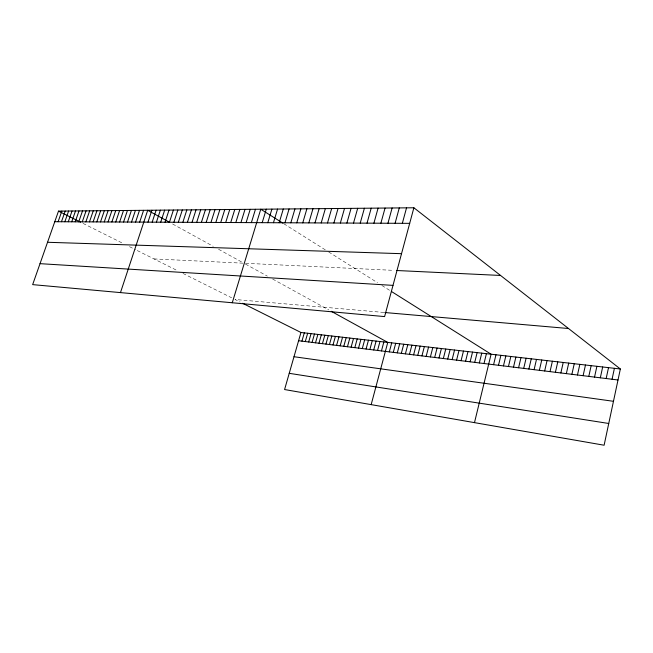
<?xml version="1.0" encoding="UTF-8"?>
<svg xmlns="http://www.w3.org/2000/svg" width="653" height="653" viewBox="0 0 653 653"><rect width="100%" height="100%" fill="white"/><g stroke="black" fill="none" stroke-linecap="round" stroke-linejoin="round"><path stroke-width="0.49" stroke-dasharray="3.27 2.45" d="M153.994 258.923L243.055 263.167M245.536 263.29L393.628 270.358M383.891 312.444L235.047 299.49L240.124 302.037M83.013 223.391L122.486 243.153M129.482 246.654L135.522 249.675M137.236 250.532L177.632 270.758M182.971 273.427L231.676 297.801M172.604 223.987L213.27 246.361M218.535 249.258L243.055 262.759M245.479 264.09L267.355 276.129M272.636 279.035L328.802 309.946M283.802 223.718L325.259 249.821M328.679 251.968L377.548 282.741M381.891 285.475L390.421 290.838"/><path stroke-width="0.98" d="M612.065 379.246L614.408 368.316M413.88 207.776L384.601 316.591L32.65 284.626L58.501 211.123L413.88 207.776L620.35 368.994L604.115 445.224L284.577 389.539L300.96 332.483L242.647 303.294M606.164 378.528L608.514 367.639M600.327 377.809L602.678 366.97M588.802 376.389L591.161 365.656M594.54 377.091L596.891 366.309M583.113 375.687L585.472 365.003M577.472 375.002L579.84 364.358M566.347 373.63L568.714 363.092M571.889 374.316L574.256 363.721M560.854 372.961L563.229 362.464M555.409 372.292L557.784 361.844M544.667 370.969L547.043 360.611M550.014 371.622L552.397 361.223M539.362 370.316L541.745 360.007M528.881 369.027L531.273 358.807M534.097 369.671L536.488 359.403M523.714 368.39L526.106 358.219M513.503 367.141L515.894 357.052M518.588 367.761L520.98 357.632M508.458 366.521L510.85 356.473M498.5 365.296L500.892 355.338M503.455 365.909L505.855 355.901M493.578 364.692L495.978 354.775M484.004 363.517L486.403 353.681M474.486 422.638L491.097 354.22L391.833 291.728M474.723 362.374L477.123 352.62M479.343 362.946L481.743 353.151M470.127 361.811L472.535 352.098M461.067 360.693L463.467 351.061M465.581 361.248L467.981 351.575M452.137 359.599L454.537 350.041M456.586 360.146L458.986 350.547M447.721 359.06L450.129 349.535M438.996 357.983L441.404 348.539M443.346 358.521L445.746 349.037M430.409 356.93L432.808 347.551M434.686 357.452L437.086 348.041M421.944 355.893L424.344 346.588M426.156 356.407L428.564 347.07M413.602 354.865L416.002 345.633M417.757 355.379L420.157 346.106M409.48 354.359L411.88 345.159M401.326 353.355L403.725 344.229M405.391 353.853L407.79 344.694M393.294 352.367L395.694 343.315M397.293 352.865L399.693 343.772M371.165 404.631L387.768 342.409L331.259 311.301M389.319 351.885L391.718 342.858M377.565 350.441L379.964 341.511M381.458 350.914L383.85 341.96M402.346 223.318L406.533 207.85M369.876 349.494L372.267 340.637M373.704 349.967L376.104 341.07M395.089 223.285L399.277 207.915M362.293 348.563L364.684 339.764M366.072 349.029L368.463 340.197M387.939 223.253L392.118 207.981M354.816 347.641L357.207 338.915M358.538 348.098L360.929 339.34M380.87 223.22L385.058 208.046M347.445 346.735L349.828 338.066M351.118 347.192L353.502 338.491M336.573 345.404L338.964 336.826M373.9 223.187L378.079 208.111M340.172 345.845L342.556 337.242M343.796 346.286L346.18 337.65M329.455 344.531L331.838 336.009M333.006 344.964L335.389 336.417M367.019 223.155L371.198 208.176M322.435 343.666L324.81 335.209M325.929 344.098L328.312 335.609M360.219 223.122L364.398 208.242M315.505 342.817L317.88 334.418M318.958 343.241L321.333 334.809M353.51 223.089L357.689 208.307M340.352 223.032L344.515 208.429M308.673 341.976L311.048 333.634M312.077 342.392L314.452 334.026M346.89 223.065L351.061 208.372M333.887 223L338.05 208.487M301.931 341.144L304.298 332.867M305.286 341.56L307.661 333.25M327.504 222.975L331.667 208.552M321.203 222.942L325.357 208.609M308.828 222.885L312.975 208.723M314.983 222.918L319.129 208.666M302.755 222.861L306.894 208.78M296.756 222.828L300.886 208.838M284.961 222.779L289.083 208.952M290.822 222.804L294.952 208.895M279.174 222.746L283.288 209.009M273.452 222.722L277.558 209.058M262.196 222.673L266.293 209.164M267.795 222.697L271.893 209.115M232.264 302.755L260.767 209.221L282.994 223.212M246.124 222.6L250.205 209.319M251.372 222.624L255.454 209.27M240.933 222.575L245.006 209.368M230.729 222.526L234.786 209.466M235.806 222.551L239.871 209.417M225.709 222.502L229.758 209.507M215.825 222.461L219.865 209.605M220.738 222.477L224.787 209.556M210.968 222.436L215 209.646M201.393 222.387L205.417 209.735M206.16 222.412L210.184 209.695M192.031 222.346L196.031 209.825M196.684 222.371L200.7 209.784M182.848 222.306L186.84 209.915M187.411 222.33L191.411 209.874M178.334 222.281L182.318 209.956M169.437 222.24L173.404 210.037M173.861 222.265L177.836 209.997M160.711 222.2L164.662 210.119M165.054 222.224L169.013 210.078M152.173 222.167L156.108 210.201M156.418 222.183L160.36 210.16M120.47 292.601L147.709 210.282L169.364 222.2M147.962 222.142L151.888 210.242M135.579 222.085L139.481 210.356M139.669 222.11L143.578 210.323M127.523 222.053L131.408 210.437M131.531 222.069L135.424 210.397M119.621 222.012L123.49 210.511M123.556 222.028L127.433 210.47M111.867 221.979L115.728 210.584M115.728 221.996L119.589 210.544M104.26 221.947L108.104 210.658M108.047 221.963L111.9 210.617M96.799 221.906L100.619 210.723M100.513 221.922L104.349 210.69M89.469 221.873L93.281 210.797M93.118 221.889L96.938 210.756M82.278 221.84L86.074 210.862M85.861 221.857L89.657 210.829M71.732 221.791L75.495 210.96M75.217 221.808L78.989 210.927M78.727 221.824L82.515 210.895M64.859 221.759L68.606 211.025M68.279 221.775L72.034 210.992M58.109 221.734L61.839 211.09M61.464 221.742L65.21 211.058M54.77 221.718L409.692 223.35M47.547 242.279L401.53 253.682M396.51 270.497L500.565 275.46M40.021 263.665L393 285.377M384.805 312.526L568.51 328.516M300.96 332.483L620.35 368.994M298.592 340.735L618.007 379.981M294.005 356.726L613.469 401.301M289.238 373.32L608.743 423.479M58.501 211.123L80.613 222.191"/></g></svg>
